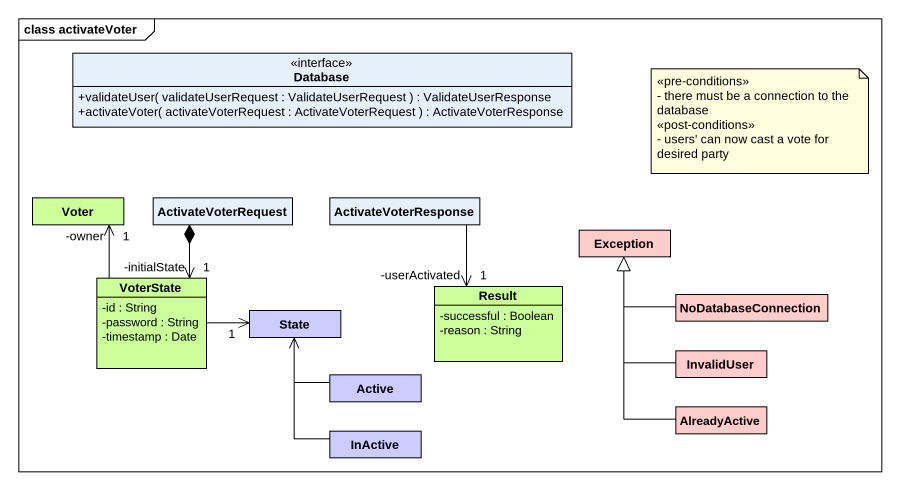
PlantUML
@startuml
mainframe class activateVoter
hide circle
hide empty members
skinparam classAttributeIconSize 0
interface "Database" as Database_ {
  +validateUser( validateUserRequest : ValidateUserRequest ) : ValidateUserResponse
  +activateVoter( activateVoterRequest : ActivateVoterRequest ) : ActivateVoterResponse
}
class Voter #CCFF99
class ActivateVoterRequest
class ActivateVoterResponse
class "Exception" as Exception_ #FFCCCC
class VoterState #CCFF99 {
  -id : String
  -password : String
  -timestamp : Date
}
class "State" as State_ #CCCCFF
class Result #CCFF99 {
  -successful : Boolean
  -reason : String
}
class NoDatabaseConnection #FFCCCC
class InvalidUser #FFCCCC
class Active #CCCCFF
class AlreadyActive #FFCCCC
class InActive #CCCCFF
ActivateVoterRequest *--> "1\n-initialState" VoterState
ActivateVoterResponse --> "1\n-userActivated" Result
VoterState -up-> "-owner\n1" Voter
VoterState -right-> "1" State_
NoDatabaseConnection -left-|> Exception_
InvalidUser -up-|> Exception_
Active -up-> State_
AlreadyActive -up-|> Exception_
InActive -up-> State_
note as N1
  <<pre-conditions>>
  - there must be a connection to the database
  <<post-conditions>>
  - users' can now cast a vote for desired party
end note
@enduml
